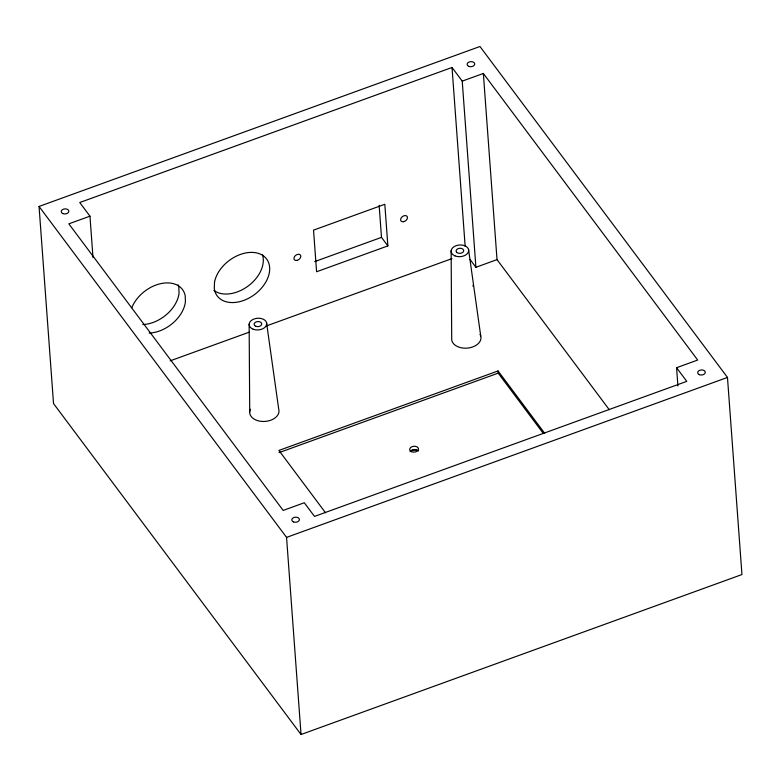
<?xml version="1.0" encoding="UTF-8"?>
<svg xmlns="http://www.w3.org/2000/svg" width="781" height="781" viewBox="0 0 781 781"><rect width="100%" height="100%" fill="white"/><g stroke="black" fill="none" stroke-linecap="round" stroke-linejoin="round"><path stroke-width="1.17" d="M39.05 206.448L479.964 46.499L727.472 377.438L741.95 574.552L301.036 734.501L53.528 403.562L39.05 206.448L286.559 537.387L301.036 734.501M609.297 409.742L497.019 259.624L475.902 267.287L462.225 81.126L452.023 67.478L79.75 202.523L89.961 216.171L92.998 257.535M89.961 216.171L68.835 223.835L283.181 510.423L304.297 502.759L314.509 516.407L686.772 381.362L676.571 367.714L697.687 360.051L483.351 73.463L462.225 81.126M314.733 261.586L381.489 237.365L387.874 245.898L316.588 271.759L313.532 230.141L384.818 204.28L387.874 245.898M170.17 360.842L249.207 332.179M266.389 325.941L451.945 258.628M544.699 433.328L498.044 370.946L278.905 450.442L325.56 512.824M279.061 452.629L498.2 373.133L543.4 433.572M286.559 537.387L727.472 377.438M470.064 259.487L475.902 267.287M468.541 249.364L480.735 336.006M266.526 322.524L278.7 409.088A14.683 9.753 -4.2 0 1 263.578 421.476A14.683 9.753 -4.2 0 1 250.418 409.234M676.571 367.714L677.908 385.97M483.351 73.463L497.019 259.624M498.044 370.946L498.2 373.133M452.023 67.478L465.154 246.337M379.136 205.266L381.489 237.365M451.125 250.75L451.711 338.31A14.683 9.753 -4.2 0 0 468.444 347.994A14.683 9.753 -4.2 0 0 480.042 334.395M249.139 324.135L249.715 411.772M472.895 285.465A4.403 2.929 -4.2 0 1 473.091 286.207M410.191 451.682A4.403 2.929 -4.2 0 1 414.096 449.553A4.403 2.929 -4.2 0 1 418.304 451.037M178.185 284.889A30.84 21.224 -36.8 0 1 178.81 287.096L179.054 293.168A30.84 21.224 -36.8 0 1 142.777 324.554M262.396 254.567A30.84 21.224 -36.8 0 1 248.075 286.08A30.84 21.224 -36.8 0 1 213.906 290.454M131.794 307.792A30.84 21.224 -36.8 0 1 160.495 283.698A30.84 21.224 -36.8 0 1 185.185 295.628L185.429 301.7A30.84 21.224 -36.8 0 1 149.151 333.087M410.22 450.93A11.744 7.8 -4.2 0 1 416.244 450.139M214.511 282.253L214.297 288.462A30.84 21.224 -36.8 0 0 256.158 293.285A30.84 21.224 -36.8 0 0 257.525 253.132A30.84 21.224 -36.8 0 0 214.511 282.253M456.553 252.165L456.192 251.56A3.817 2.538 -4.2 0 1 460.653 248.299A3.817 2.538 -4.2 0 1 462.967 252.204A3.817 2.538 -4.2 0 1 456.553 252.165M411.636 451.711A4.403 2.929 -4.2 0 0 418.489 449.221A4.403 2.929 -4.2 0 0 412.192 446.625A4.403 2.929 -4.2 0 0 411.636 451.711M403.728 221.667A3.817 2.626 -36.8 0 0 407.155 216.474A3.817 2.626 -36.8 0 0 401.219 217.87A3.817 2.626 -36.8 0 0 403.728 221.667M296.917 260.395A3.817 2.626 -36.8 0 0 300.548 255.26A3.817 2.626 -36.8 0 0 294.642 256.441A3.817 2.626 -36.8 0 0 296.917 260.395M255.777 326.273A3.817 2.538 -4.2 0 0 261.723 324.115A3.817 2.538 -4.2 0 0 256.266 321.87A3.817 2.538 -4.2 0 0 255.777 326.273M62.89 213.594A3.817 2.538 -4.2 0 0 68.835 211.436A3.817 2.538 -4.2 0 0 63.378 209.191A3.817 2.538 -4.2 0 0 62.89 213.594M293.471 521.903A3.817 2.538 -4.2 0 0 299.416 519.746A3.817 2.538 -4.2 0 0 293.959 517.491A3.817 2.538 -4.2 0 0 293.471 521.903M468.766 66.356A3.817 2.538 -4.2 0 0 474.711 64.198A3.817 2.538 -4.2 0 0 469.254 61.953A3.817 2.538 -4.2 0 0 468.766 66.356M699.346 374.665A3.817 2.538 -4.2 0 0 705.292 372.508A3.817 2.538 -4.2 0 0 699.825 370.262A3.817 2.538 -4.2 0 0 699.346 374.665M253.122 329.191A8.806 5.848 -4.2 0 0 266.712 324.037A8.806 5.848 -4.2 0 0 253.942 319.029A8.806 5.848 -4.2 0 0 253.122 329.191M454.952 255.865A8.806 5.848 -4.2 0 0 468.668 250.886A8.806 5.848 -4.2 0 0 456.075 245.703A8.806 5.848 -4.2 0 0 454.952 255.865"/></g></svg>
